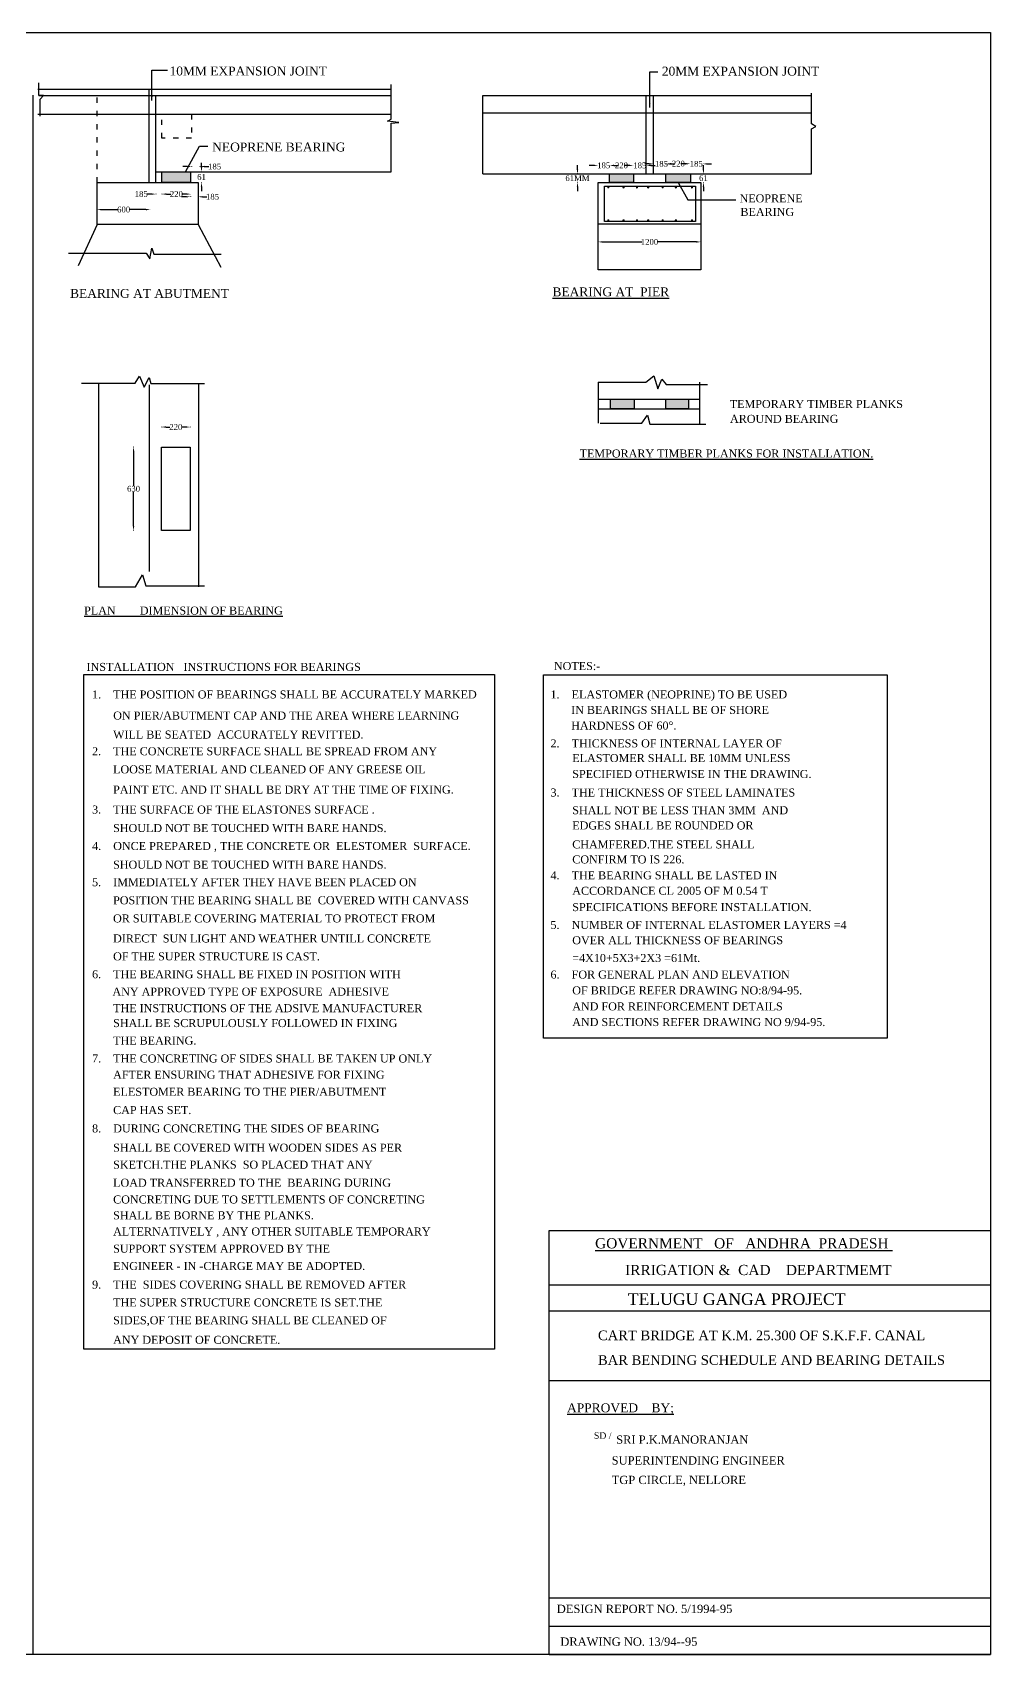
# Model space of a CAD drawing. Header units: millimetres. Extents: x 1273 to 48907, y 1494 to 38147.
# Drawn here: x 27250 to 48907, y 1494 to 38147 of the extents above; entities that cross this region are included whole.
import ezdxf

# ---------------------------------------------------------------- set-up
doc = ezdxf.new("R2010")
doc.units = ezdxf.units.MM
doc.header["$MEASUREMENT"] = 0
doc.linetypes.add('ACAD_ISO03W100', pattern=[30, 12, -18])
for name, color, linetype in [('DIM', 5, 'Continuous'), ('DWG.LINE', 10, 'Continuous'), ('HATCH', 2, 'Continuous'), ('TEXT', 7, 'Continuous')]:
    doc.layers.add(name, color=color, linetype=linetype)
doc.layers.add('DO LINE', color=3, linetype='Continuous', plot=False)
doc.layers.add('TITLE', color=7, linetype='Continuous', lineweight=30)
doc.styles.get("Standard").update_dxf_attribs({"font": 'TIMES.TTF', "height": 130})
doc.dimstyles.get("Standard").update_dxf_attribs({"dimtxt": 130, "dimasz": 100, "dimexe": 0.18, "dimexo": 0.0625, "dimgap": 0.09, "dimtad": 0, "dimtih": 1, "dimtoh": 1, "dimdec": 0, "dimzin": 0, "dimdsep": 46, "dimtxsty": 'Standard', "dimcen": 300, "dimclrd": 5, "dimclre": 5, "dimclrt": 4, "dimadec": 0, "dimazin": 0, "dimtfac": 1, "dimtdec": 0, "dimtofl": 0, "dimtmove": 0, "dimatfit": 3, "dimfxl": 5, "dimfxlon": 1, "dimtolj": 1, "dimtzin": 0, "dimarcsym": 0})

# ---------------------------------------------------------------- blocks, each defined once
blk = doc.blocks.new('*D64')
at = {"layer": 'Defpoints', "color": 0, "ltscale": 0.2}
for p in [(28710, 34185), (29914, 34185), (29914, 34144)]:
    blk.add_point(p, dxfattribs=at)
at = {"layer": 'DIM', "color": 5, "lineweight": -2, "ltscale": 0.2}
for p, q in [((28710, 34149), (28710, 34144)), ((28810, 34144), (29176, 34144)), ((29814, 34144), (29449, 34144)), ((29914, 34149), (29914, 34144))]:
    blk.add_line(p, q, dxfattribs=at)
at = {"layer": 'DIM', "color": 5, "ltscale": 0.2}
for points in [[(28810, 34161), (28810, 34127), (28710, 34144)], [(29814, 34161), (29814, 34127), (29914, 34144)]]:
    blk.add_solid(points, dxfattribs=at)
at = {"layer": 'DIM', "color": 4, "ltscale": 0.2, "insert": (29312, 34144), "char_height": 130, "attachment_point": 5}
blk.add_mtext('\\A1;600', dxfattribs=at)
blk = doc.blocks.new('*D43')
at = {"layer": 'Defpoints', "color": 0, "ltscale": 0.2}
for p in [(30036, 34506), (30036, 34495), (30177, 34506)]:
    blk.add_point(p, dxfattribs=at)
at = {"layer": 'DIM', "color": 5, "lineweight": -2, "ltscale": 0.2}
for p, q in [((29936, 34495), (29836, 34495)), ((30036, 34500), (30036, 34495)), ((30177, 34500), (30177, 34495)), ((30277, 34495), (30377, 34495))]:
    blk.add_line(p, q, dxfattribs=at)
at = {"layer": 'DIM', "color": 5, "ltscale": 0.2}
for points in [[(29936, 34512), (29936, 34478), (30036, 34495)], [(30277, 34512), (30277, 34478), (30177, 34495)]]:
    blk.add_solid(points, dxfattribs=at)
at = {"layer": 'DIM', "color": 4, "ltscale": 0.2, "insert": (29709, 34495), "char_height": 130, "attachment_point": 5}
blk.add_mtext('\\A1;185', dxfattribs=at)
blk = doc.blocks.new('*D44')
at = {"layer": 'Defpoints', "color": 0, "ltscale": 0.2}
for p in [(30177, 34495), (30831, 34495), (30831, 34495)]:
    blk.add_point(p, dxfattribs=at)
at = {"layer": 'DIM', "color": 5, "lineweight": -2, "ltscale": 0.2}
for p, q in [((30177, 34495), (30177, 34495)), ((30277, 34495), (30366, 34495)), ((30731, 34495), (30643, 34495)), ((30831, 34495), (30831, 34495))]:
    blk.add_line(p, q, dxfattribs=at)
at = {"layer": 'DIM', "color": 5, "ltscale": 0.2}
for points in [[(30277, 34512), (30277, 34478), (30177, 34495)], [(30731, 34512), (30731, 34478), (30831, 34495)]]:
    blk.add_solid(points, dxfattribs=at)
at = {"layer": 'DIM', "color": 4, "ltscale": 0.2, "insert": (30504, 34495), "char_height": 130, "attachment_point": 5}
blk.add_mtext('\\A1;220', dxfattribs=at)
blk = doc.blocks.new('*D65')
at = {"layer": 'Defpoints', "color": 0, "ltscale": 0.2}
for p in [(30820, 34497), (30994, 34481), (30994, 34434)]:
    blk.add_point(p, dxfattribs=at)
at = {"layer": 'DIM', "color": 5, "lineweight": -2, "ltscale": 0.2}
for p, q in [((30720, 34434), (30620, 34434)), ((30820, 34439), (30820, 34434)), ((30994, 34439), (30994, 34434)), ((31094, 34434), (31194, 34434))]:
    blk.add_line(p, q, dxfattribs=at)
at = {"layer": 'DIM', "color": 5, "ltscale": 0.2}
for points in [[(30720, 34450), (30720, 34417), (30820, 34434)], [(31094, 34450), (31094, 34417), (30994, 34434)]]:
    blk.add_solid(points, dxfattribs=at)
at = {"layer": 'DIM', "color": 4, "ltscale": 0.2, "insert": (31320, 34434), "char_height": 130, "attachment_point": 5}
blk.add_mtext('\\A1;185', dxfattribs=at)
blk = doc.blocks.new('*D66')
at = {"layer": 'Defpoints', "color": 0, "ltscale": 0.2}
for p in [(30820, 34999), (30820, 34757), (31072, 34757)]:
    blk.add_point(p, dxfattribs=at)
at = {"layer": 'DIM', "color": 5, "lineweight": -2, "ltscale": 0.2}
for p, q in [((31072, 35099), (31072, 35199)), ((31067, 34999), (31072, 34999)), ((31067, 34757), (31072, 34757)), ((31072, 34657), (31072, 34557))]:
    blk.add_line(p, q, dxfattribs=at)
at = {"layer": 'DIM', "color": 5, "ltscale": 0.2}
for points in [[(31055, 35099), (31089, 35099), (31072, 34999)], [(31055, 34657), (31089, 34657), (31072, 34757)]]:
    blk.add_solid(points, dxfattribs=at)
at = {"layer": 'DIM', "color": 4, "ltscale": 0.2, "insert": (31072, 34880), "char_height": 130, "attachment_point": 5}
blk.add_mtext('\\A1;61', dxfattribs=at)
blk = doc.blocks.new('*D45')
at = {"layer": 'Defpoints', "color": 0, "ltscale": 0.2}
for p in [(30853, 35072), (31040, 35117), (31040, 35072)]:
    blk.add_point(p, dxfattribs=at)
at = {"layer": 'DIM', "color": 5, "lineweight": -2, "ltscale": 0.2}
for p, q in [((30753, 35117), (30653, 35117)), ((30853, 35112), (30853, 35117)), ((31040, 35112), (31040, 35117)), ((31140, 35117), (31240, 35117))]:
    blk.add_line(p, q, dxfattribs=at)
at = {"layer": 'DIM', "color": 5, "ltscale": 0.2}
for points in [[(30753, 35134), (30753, 35101), (30853, 35117)], [(31140, 35134), (31140, 35101), (31040, 35117)]]:
    blk.add_solid(points, dxfattribs=at)
at = {"layer": 'DIM', "color": 4, "ltscale": 0.2, "insert": (31367, 35117), "char_height": 130, "attachment_point": 5}
blk.add_mtext('\\A1;185', dxfattribs=at)
blk = doc.blocks.new('*D67')
at = {"layer": 'Defpoints', "color": 0, "ltscale": 0.2}
for p in [(40038, 33457), (42359, 33475), (42359, 33414)]:
    blk.add_point(p, dxfattribs=at)
at = {"layer": 'DIM', "color": 5, "lineweight": -2, "ltscale": 0.2}
for p, q in [((40038, 33419), (40038, 33413)), ((40138, 33414), (41021, 33414)), ((42259, 33414), (41376, 33414)), ((42359, 33419), (42359, 33413))]:
    blk.add_line(p, q, dxfattribs=at)
at = {"layer": 'DIM', "color": 5, "ltscale": 0.2}
for points in [[(40138, 33430), (40138, 33397), (40038, 33414)], [(42259, 33430), (42259, 33397), (42359, 33414)]]:
    blk.add_solid(points, dxfattribs=at)
at = {"layer": 'DIM', "color": 4, "ltscale": 0.2, "insert": (41198, 33414), "char_height": 130, "attachment_point": 5}
blk.add_mtext('\\A1;1200', dxfattribs=at)
blk = doc.blocks.new('*D68')
at = {"layer": 'Defpoints', "color": 0, "ltscale": 0.2}
for p in [(39570, 34949), (40049, 34949), (40038, 34760)]:
    blk.add_point(p, dxfattribs=at)
at = {"layer": 'DIM', "color": 5, "lineweight": -2, "ltscale": 0.2}
for p, q in [((39570, 35049), (39570, 35149)), ((39575, 34949), (39570, 34949)), ((39575, 34760), (39570, 34760)), ((39570, 34660), (39570, 34560))]:
    blk.add_line(p, q, dxfattribs=at)
at = {"layer": 'DIM', "color": 5, "ltscale": 0.2}
for points in [[(39554, 35049), (39587, 35049), (39570, 34949)], [(39554, 34660), (39587, 34660), (39570, 34760)]]:
    blk.add_solid(points, dxfattribs=at)
at = {"layer": 'DIM', "color": 4, "ltscale": 0.2, "insert": (39570, 34854), "char_height": 130, "attachment_point": 5}
blk.add_mtext('\\A1;61MM', dxfattribs=at)
blk = doc.blocks.new('*D69')
at = {"layer": 'Defpoints', "color": 0, "ltscale": 0.2}
for p in [(40031, 35143), (40031, 34949), (40295, 34949)]:
    blk.add_point(p, dxfattribs=at)
at = {"layer": 'DIM', "color": 5, "lineweight": -2, "ltscale": 0.2}
for p, q in [((39931, 35143), (39831, 35143)), ((40031, 35138), (40031, 35143)), ((40295, 35138), (40295, 35143)), ((40395, 35143), (40495, 35143))]:
    blk.add_line(p, q, dxfattribs=at)
at = {"layer": 'DIM', "color": 5, "ltscale": 0.2}
for points in [[(39931, 35160), (39931, 35126), (40031, 35143)], [(40395, 35160), (40395, 35126), (40295, 35143)]]:
    blk.add_solid(points, dxfattribs=at)
at = {"layer": 'DIM', "color": 4, "ltscale": 0.2, "insert": (40163, 35143), "char_height": 130, "attachment_point": 5}
blk.add_mtext('\\A1;185', dxfattribs=at)
blk = doc.blocks.new('*D46')
at = {"layer": 'Defpoints', "color": 0, "ltscale": 0.2}
for p in [(40295, 35138), (40832, 35143), (40832, 35138)]:
    blk.add_point(p, dxfattribs=at)
at = {"layer": 'DIM', "color": 5, "lineweight": -2, "ltscale": 0.2}
for p, q in [((40295, 35138), (40295, 35143)), ((40395, 35143), (40425, 35143)), ((40732, 35143), (40702, 35143)), ((40832, 35138), (40832, 35143))]:
    blk.add_line(p, q, dxfattribs=at)
at = {"layer": 'DIM', "color": 5, "ltscale": 0.2}
for points in [[(40395, 35160), (40395, 35126), (40295, 35143)], [(40732, 35160), (40732, 35126), (40832, 35143)]]:
    blk.add_solid(points, dxfattribs=at)
at = {"layer": 'DIM', "color": 4, "ltscale": 0.2, "insert": (40564, 35143), "char_height": 130, "attachment_point": 5}
blk.add_mtext('\\A1;220', dxfattribs=at)
blk = doc.blocks.new('*D70')
at = {"layer": 'Defpoints', "color": 0, "ltscale": 0.2}
for p in [(40832, 35143), (41125, 35143), (41125, 35143)]:
    blk.add_point(p, dxfattribs=at)
at = {"layer": 'DIM', "color": 5, "lineweight": -2, "ltscale": 0.2}
for p, q in [((40732, 35143), (40632, 35143)), ((40832, 35143), (40832, 35143)), ((41125, 35143), (41125, 35143)), ((41225, 35143), (41325, 35143))]:
    blk.add_line(p, q, dxfattribs=at)
at = {"layer": 'DIM', "color": 5, "ltscale": 0.2}
for points in [[(40732, 35160), (40732, 35126), (40832, 35143)], [(41225, 35160), (41225, 35126), (41125, 35143)]]:
    blk.add_solid(points, dxfattribs=at)
at = {"layer": 'DIM', "color": 4, "ltscale": 0.2, "insert": (40979, 35143), "char_height": 130, "attachment_point": 5}
blk.add_mtext('\\A1;185', dxfattribs=at)
blk = doc.blocks.new('*D71')
at = {"layer": 'Defpoints', "color": 0, "ltscale": 0.2}
for p in [(41291, 35177), (41291, 34949), (41568, 34949)]:
    blk.add_point(p, dxfattribs=at)
at = {"layer": 'DIM', "color": 5, "lineweight": -2, "ltscale": 0.2}
for p, q in [((41191, 35177), (41091, 35177)), ((41291, 35172), (41291, 35177)), ((41568, 35172), (41568, 35177)), ((41668, 35177), (41768, 35177))]:
    blk.add_line(p, q, dxfattribs=at)
at = {"layer": 'DIM', "color": 5, "ltscale": 0.2}
for points in [[(41191, 35194), (41191, 35160), (41291, 35177)], [(41668, 35194), (41668, 35160), (41568, 35177)]]:
    blk.add_solid(points, dxfattribs=at)
at = {"layer": 'DIM', "color": 4, "ltscale": 0.2, "insert": (41468, 35177), "char_height": 130, "attachment_point": 5}
blk.add_mtext('\\A1;185', dxfattribs=at)
blk = doc.blocks.new('*D47')
at = {"layer": 'Defpoints', "color": 0, "ltscale": 0.2}
for p in [(41595, 35173), (42106, 35182), (42106, 35173)]:
    blk.add_point(p, dxfattribs=at)
at = {"layer": 'DIM', "color": 5, "lineweight": -2, "ltscale": 0.2}
for p, q in [((41595, 35177), (41595, 35182)), ((41695, 35182), (41712, 35182)), ((42006, 35182), (41989, 35182)), ((42106, 35177), (42106, 35182))]:
    blk.add_line(p, q, dxfattribs=at)
at = {"layer": 'DIM', "color": 5, "ltscale": 0.2}
for points in [[(41695, 35198), (41695, 35165), (41595, 35182)], [(42006, 35198), (42006, 35165), (42106, 35182)]]:
    blk.add_solid(points, dxfattribs=at)
at = {"layer": 'DIM', "color": 4, "ltscale": 0.2, "insert": (41850, 35182), "char_height": 130, "attachment_point": 5}
blk.add_mtext('\\A1;220', dxfattribs=at)
blk = doc.blocks.new('*D48')
at = {"layer": 'Defpoints', "color": 0, "ltscale": 0.2}
for p in [(42106, 35177), (42403, 35177), (42403, 35177)]:
    blk.add_point(p, dxfattribs=at)
at = {"layer": 'DIM', "color": 5, "lineweight": -2, "ltscale": 0.2}
for p, q in [((42006, 35177), (41906, 35177)), ((42106, 35177), (42106, 35177)), ((42403, 35177), (42403, 35177)), ((42503, 35177), (42603, 35177))]:
    blk.add_line(p, q, dxfattribs=at)
at = {"layer": 'DIM', "color": 5, "ltscale": 0.2}
for points in [[(42006, 35193), (42006, 35160), (42106, 35177)], [(42503, 35193), (42503, 35160), (42403, 35177)]]:
    blk.add_solid(points, dxfattribs=at)
at = {"layer": 'DIM', "color": 4, "ltscale": 0.2, "insert": (42254, 35177), "char_height": 130, "attachment_point": 5}
blk.add_mtext('\\A1;185', dxfattribs=at)
blk = doc.blocks.new('*D72')
at = {"layer": 'Defpoints', "color": 0, "ltscale": 0.2}
for p in [(42352, 34949), (42417, 34949), (42359, 34760)]:
    blk.add_point(p, dxfattribs=at)
at = {"layer": 'DIM', "color": 5, "lineweight": -2, "ltscale": 0.2}
for p, q in [((42412, 34949), (42417, 34949)), ((42417, 35049), (42417, 35149)), ((42412, 34760), (42417, 34760)), ((42417, 34660), (42417, 34560))]:
    blk.add_line(p, q, dxfattribs=at)
at = {"layer": 'DIM', "color": 5, "ltscale": 0.2}
for points in [[(42401, 35049), (42434, 35049), (42417, 34949)], [(42401, 34660), (42434, 34660), (42417, 34760)]]:
    blk.add_solid(points, dxfattribs=at)
at = {"layer": 'DIM', "color": 4, "ltscale": 0.2, "insert": (42417, 34854), "char_height": 130, "attachment_point": 5}
blk.add_mtext('\\A1;61', dxfattribs=at)
blk = doc.blocks.new('*D49')
at = {"layer": 'Defpoints', "color": 0, "ltscale": 0.2}
for p in [(30170, 29234), (30812, 29234), (30812, 29231)]:
    blk.add_point(p, dxfattribs=at)
at = {"layer": 'DIM', "color": 5, "lineweight": -2, "ltscale": 0.2}
for p, q in [((30170, 29234), (30170, 29231)), ((30270, 29231), (30353, 29231)), ((30712, 29231), (30630, 29231)), ((30812, 29234), (30812, 29231))]:
    blk.add_line(p, q, dxfattribs=at)
at = {"layer": 'DIM', "color": 5, "ltscale": 0.2}
for points in [[(30270, 29248), (30270, 29214), (30170, 29231)], [(30712, 29248), (30712, 29214), (30812, 29231)]]:
    blk.add_solid(points, dxfattribs=at)
at = {"layer": 'DIM', "color": 4, "ltscale": 0.2, "insert": (30491, 29231), "char_height": 130, "attachment_point": 5}
blk.add_mtext('\\A1;220', dxfattribs=at)
blk = doc.blocks.new('*D50')
at = {"layer": 'Defpoints', "color": 0, "ltscale": 0.2}
for p in [(29556, 28779), (29536, 26893), (29556, 26893)]:
    blk.add_point(p, dxfattribs=at)
at = {"layer": 'DIM', "color": 5, "lineweight": -2, "ltscale": 0.2}
for p, q in [((29541, 28779), (29535, 28779)), ((29536, 28679), (29536, 27902)), ((29536, 26993), (29536, 27770)), ((29541, 26893), (29535, 26893))]:
    blk.add_line(p, q, dxfattribs=at)
at = {"layer": 'DIM', "color": 5, "ltscale": 0.2}
for points in [[(29519, 28679), (29552, 28679), (29536, 28779)], [(29519, 26993), (29552, 26993), (29536, 26893)]]:
    blk.add_solid(points, dxfattribs=at)
at = {"layer": 'DIM', "color": 4, "ltscale": 0.2, "insert": (29536, 27836), "char_height": 130, "attachment_point": 5}
blk.add_mtext('\\A1;630', dxfattribs=at)

msp = doc.modelspace()

# ---------------------------------------------------------------- hatches: boundary and pattern name
at = {"layer": 'HATCH', "ltscale": 0.2}
msp.add_hatch(color=256, dxfattribs=at).paths.add_polyline_path([(30177.4, 34999.4), (30177.4, 34757.2), (30819.8, 34757.2), (30819.8, 34999.4)])
h = msp.add_hatch(color=256, dxfattribs=at)
h.paths.add_polyline_path([(41568.4, 34948.8), (41568.4, 34759.8), (42126.9, 34759.8), (42126.9, 34948.8)])
h.paths.add_polyline_path([(40294.6, 34948.8), (40294.6, 34759.8), (40832.5, 34759.8), (40832.5, 34948.8)])
h = msp.add_hatch(color=256, dxfattribs=at)
h.paths.add_polyline_path([(41565.1, 29862.7), (41565.1, 29641.2), (42078, 29641.2), (42078, 29862.7)])
h.paths.add_polyline_path([(40318.1, 29862.7), (40318.1, 29641.2), (40852.5, 29641.2), (40852.5, 29862.7)])

# ---------------------------------------------------------------- linework, layer by layer
at = {"layer": 'DO LINE', "linetype": 'ACAD_ISO03W100', "ltscale": 10}
msp.add_lwpolyline([(28710.2, 34757.2), (28710.2, 36719)], dxfattribs=at)
msp.add_lwpolyline([(30174, 36302.6), (30848.1, 36302.6), (30848.1, 35756.1), (30174, 35756.1)], close=True, dxfattribs=at)
at = {"layer": 'DWG.LINE', "ltscale": 0.2}
for points in [[(27260.9, 36731.6), (27260.9, 1494.2)], [(27372.2, 36867.4), (35355.8, 36867.4)], [(27425.4, 36257.4), (27425.4, 36640.6), (27503.5, 36719), (27395.6, 36719), (27395.6, 37007.9)], [(27395.6, 36719), (35355.8, 36719)], [(29888.1, 34757.2), (29888.1, 36867.4)], [(30036.4, 34757.2), (30036.4, 36719)], [(35359.8, 34999.4), (35359.8, 36094.6), (35529.9, 36110.6), (35274.3, 36143.9), (35355.8, 36184.6), (35355.8, 36969.1)], [(37433.6, 36723.9), (44862, 36723.9)], [(37433.6, 34948.8), (37433.6, 36723.9)], [(41125.5, 34948.8), (41125.5, 36723.9)], [(41291.2, 34948.8), (41291.2, 36723.9)], [(44862, 34948.8), (44862, 35972.5), (44959.5, 36021.9), (44862, 36082.7), (44862, 36772.4)], [(27372.2, 36302.6), (35341.5, 36302.6)], [(37433.6, 36334.4), (44862, 36334.4)], [(30036.4, 34999.4), (35359.8, 34999.4)], [(37433.6, 34948.8), (44862, 34948.8)], [(28710.2, 33810.5), (28282.5, 32877)], [(30993.8, 33810.5), (31510.8, 32846.6)], [(40037.8, 33826.2), (42358.9, 33826.2)], [(28061.9, 33161.4), (29823.9, 33161.4), (29900, 33032.6), (29945.5, 33275.3), (29994.9, 33135), (31517.6, 33135)], [(28362.6, 30225.8), (29573.6, 30225.8), (29669.9, 30378.3), (29773.7, 30129.1), (29889.8, 30348.7), (29929.3, 30217.9), (31141, 30217.9)], [(28742.3, 30225.8), (28742.3, 25621)], [(29890.5, 30185), (29890.5, 25969.3)], [(31007.2, 30217.9), (31007.2, 25621)], [(40037.4, 30243.6), (41117.9, 30243.6), (41292.7, 30385.9), (41389.7, 30091.9), (41477.1, 30311.6), (41574.1, 30192.1), (42512.3, 30192.1)], [(40037.4, 30243.6), (40037.4, 29319.4)], [(42324.6, 30243.6), (42324.6, 29297)], [(40037.4, 29862.7), (42324.6, 29862.7)], [(40037.4, 29641.2), (42324.6, 29641.2)], [(40086, 29319.4), (41020.9, 29319.4), (41153.6, 29500.6), (41205.3, 29297), (42470.2, 29297)], [(28742.3, 25621), (29582.9, 25621), (29740.3, 25892.1), (29815, 25640.6), (31141, 25640.6)]]:
    msp.add_lwpolyline(points, dxfattribs=at)
for points in [[(30177.4, 34999.4), (30819.8, 34999.4), (30819.8, 34757.2), (30177.4, 34757.2)], [(40294.6, 34948.8), (40832.5, 34948.8), (40832.5, 34759.8), (40294.6, 34759.8)], [(41568.4, 34948.8), (42126.9, 34948.8), (42126.9, 34759.8), (41568.4, 34759.8)], [(28710.2, 34757.2), (30993.8, 34757.2), (30993.8, 33810.5), (28710.2, 33810.5)], [(40037.8, 34759.8), (42358.9, 34759.8), (42358.9, 32781.4), (40037.8, 32781.4), (40037.8, 34759.8)], [(40181, 34671.1), (42236.8, 34671.1), (42236.8, 33875.3), (40181, 33875.3)], [(40318.1, 29862.7), (40852.5, 29862.7), (40852.5, 29641.2), (40318.1, 29641.2)], [(41565.1, 29862.7), (42078, 29862.7), (42078, 29641.2), (41565.1, 29641.2)], [(30170.3, 28779.2), (30812.4, 28779.2), (30812.4, 26893.3), (30170.3, 26893.3)]]:
    msp.add_lwpolyline(points, close=True, dxfattribs=at)
at = {"layer": 'HATCH', "ltscale": 0.2, "const_width": 25.1}
for points in [[(40254.7, 34645.8, 1), (40279.9, 34645.8, 1)], [(40599, 34645.8, 1), (40624.2, 34645.8, 1)], [(40901.6, 34645.8, 1), (40926.7, 34645.8, 1)], [(41155.7, 34645.8, 1), (41180.8, 34645.8, 1)], [(41482.4, 34645.8, 1), (41507.5, 34645.8, 1)], [(41781.9, 34645.8, 1), (41807, 34645.8, 1)], [(42144.9, 34645.8, 1), (42170, 34645.8, 1)], [(40254.7, 33902.4, 1), (40279.9, 33902.4, 1)], [(40599, 33902.4, 1), (40624.2, 33902.4, 1)], [(40901.6, 33902.4, 1), (40926.7, 33902.4, 1)], [(41155.7, 33902.4, 1), (41180.8, 33902.4, 1)], [(41482.4, 33902.4, 1), (41507.5, 33902.4, 1)], [(41781.9, 33902.4, 1), (41807, 33902.4, 1)], [(42144.9, 33902.4, 1), (42170, 33902.4, 1)]]:
    msp.add_lwpolyline(points, format="xyb", close=True, dxfattribs=at)
at = {"layer": 'TEXT', "ltscale": 0.2}
for points in [[(28409.2, 23637.1), (37696.6, 23637.1), (37696.6, 8392.5), (28409.2, 8392.5)], [(38802.6, 23631.9), (46573.5, 23631.9), (46573.5, 15418.5), (38802.6, 15418.5)]]:
    msp.add_lwpolyline(points, close=True, dxfattribs=at)
at = {"layer": 'TITLE', "lineweight": 30}
for p, q in [((38930.5, 11072.8), (48907.4, 11072.8)), ((48907.4, 11072.8), (48907.4, 1494.2)), ((38930.5, 9844.9), (48907.4, 9844.9)), ((38930.5, 9259.9), (48907.4, 9259.9)), ((38930.5, 7687.9), (48907.4, 7687.9)), ((48907.4, 2768.9), (38930.5, 2768.9)), ((48907.4, 2131.6), (38930.5, 2131.6)), ((38930.5, 1494.2), (48907.4, 1494.2))]:
    msp.add_line(p, q, dxfattribs=at)
at = {"layer": 'TITLE', "ltscale": 0.2}
msp.add_lwpolyline([(1273.4, 38147.2), (48907.4, 38147.2), (48907.4, 1494.2), (1273.4, 1494.2)], close=True, dxfattribs=at)
at = {"layer": 'TITLE'}
msp.add_lwpolyline([(38930.5, 1494.2), (38930.5, 11072.8)], dxfattribs=at)

# ---------------------------------------------------------------- texts
at = {"layer": 'TEXT', "ltscale": 0.2}
for s, height, p in [('10MM EXPANSION JOINT', 200.908, (30349.7, 37175.7)), ('20MM EXPANSION JOINT', 200.908, (41477.6, 37171.9)), ('NEOPRENE BEARING', 200.908, (31314, 35458.1)), ('NEOPRENE', 180.82, (43232.2, 34307.9)), ('BEARING', 180.82, (43253, 34001.1)), ('BEARING AT ABUTMENT', 200.908, (28100.5, 32150.1)), ('TEMPORARY TIMBER PLANKS', 180.817, (43011.7, 29660.8)), ('AROUND BEARING', 180.817, (43018.1, 29325.8)), ('INSTALLATION   INSTRUCTIONS FOR BEARINGS', 180.817, (28472.8, 23721.2)), ('NOTES:-', 180.82, (39037.3, 23739.9)), ('1.    THE POSITION OF BEARINGS SHALL BE ACCURATELY MARKED ', 180.817, (28597.9, 23098.2)), ('1.    ELASTOMER (NEOPRINE) TO BE USED', 180.817, (38959.7, 23098.2)), ('       ON PIER/ABUTMENT CAP AND THE AREA WHERE LEARNING', 180.817, (28597.9, 22621.2)), ('IN BEARINGS SHALL BE OF SHORE ', 180.817, (39427.6, 22748.3)), ('WILL BE SEATED  ACCURATELY REVITTED.', 180.817, (29072.9, 22192.3)), ('HARDNESS OF 60%%D.', 180.817, (39427.6, 22395.5)), ('2.    THE CONCRETE SURFACE SHALL BE SPREAD FROM ANY ', 180.817, (28597.9, 21814.9)), ('2.    THICKNESS OF INTERNAL LAYER OF ', 180.817, (38959.7, 21992.5)), ('ELASTOMER SHALL BE 10MM UNLESS', 180.817, (39452.1, 21661.1)), ('LOOSE MATERIAL AND CLEANED OF ANY GREESE OIL ', 180.817, (29072.9, 21405.3)), ('SPECIFIED OTHERWISE IN THE DRAWING.', 180.817, (39452.1, 21300.5)), ('PAINT ETC. AND IT SHALL BE DRY AT THE TIME OF FIXING.', 180.817, (29072.9, 20947.9)), ('3.    THE THICKNESS OF STEEL LAMINATES  ', 180.817, (38959.7, 20882.4)), ('3.    THE SURFACE OF THE ELASTONES SURFACE .', 180.817, (28597.9, 20497.1)), ('SHALL NOT BE LESS THAN 3MM  AND ', 180.817, (39452.1, 20482.3)), ('SHOULD NOT BE TOUCHED WITH BARE HANDS.', 180.817, (29072.9, 20079.3)), ('EDGES SHALL BE ROUNDED OR', 180.817, (39452.1, 20138.1)), ('4.    ONCE PREPARED , THE CONCRETE OR  ELESTOMER  SURFACE.', 180.817, (28597.9, 19674)), ('CHAMFERED.THE STEEL SHALL ', 180.817, (39452.1, 19709.7)), ('SHOULD NOT BE TOUCHED WITH BARE HANDS.', 180.817, (29072.9, 19252)), ('CONFIRM TO IS 226.', 180.817, (39452.1, 19370.6)), ('4.    THE BEARING SHALL BE LASTED IN', 180.817, (38959.7, 19011.5)), ('5.    IMMEDIATELY AFTER THEY HAVE BEEN PLACED ON ', 180.817, (28597.9, 18855.4)), ('ACCORDANCE CL 2005 OF M 0.54 T', 180.817, (39452.1, 18661.9)), ('POSITION THE BEARING SHALL BE  COVERED WITH CANVASS', 180.817, (29072.9, 18446.9)), ('SPECIFICATIONS BEFORE INSTALLATION.', 180.817, (39452.1, 18293)), ('OR SUITABLE COVERING MATERIAL TO PROTECT FROM', 180.817, (29072.9, 18037.4)), ('5.    NUMBER OF INTERNAL ELASTOMER LAYERS =4', 180.817, (38959.7, 17890.1)), ('DIRECT  SUN LIGHT AND WEATHER UNTILL CONCRETE', 180.817, (29072.9, 17584.8)), ('OVER ALL THICKNESS OF BEARINGS', 180.817, (39452.1, 17545)), ('OF THE SUPER STRUCTURE IS CAST.', 180.817, (29072.9, 17180.2)), ('=4X10+5X3+2X3 =61Mt.', 180.817, (39452.1, 17143.4)), ('6.    THE BEARING SHALL BE FIXED IN POSITION WITH', 180.817, (28597.9, 16776.2)), ('6.    FOR GENERAL PLAN AND ELEVATION ', 180.817, (38959.7, 16768.8)), (' ANY APPROVED TYPE OF EXPOSURE  ADHESIVE ', 180.817, (28989.6, 16383.8)), ('OF BRIDGE REFER DRAWING NO:8/94-95.', 180.817, (39452.1, 16411.4)), ('THE INSTRUCTIONS OF THE ADSIVE MANUFACTURER ', 180.817, (29073.9, 16009.5)), ('AND FOR REINFORCEMENT DETAILS', 180.817, (39452.1, 16049.7)), ('SHALL BE SCRUPULOUSLY FOLLOWED IN FIXING ', 180.817, (29073.9, 15672.7)), ('AND SECTIONS REFER DRAWING NO 9/94-95.', 180.817, (39452.1, 15695.6)), ('THE BEARING.', 180.817, (29073.9, 15277)), ('7.    THE CONCRETING OF SIDES SHALL BE TAKEN UP ONLY ', 180.817, (28597.9, 14872.4)), ('AFTER ENSURING THAT ADHESIVE FOR FIXING', 180.817, (29073.9, 14506.4)), ('ELESTOMER BEARING TO THE PIER/ABUTMENT', 180.817, (29073.9, 14120.8)), ('CAP HAS SET.', 180.817, (29073.9, 13707)), ('8.    DURING CONCRETING THE SIDES OF BEARING ', 180.817, (28597.9, 13292)), ('SHALL BE COVERED WITH WOODEN SIDES AS PER ', 180.817, (29073.9, 12856.7)), ('SKETCH.THE PLANKS  SO PLACED THAT ANY ', 180.817, (29073.9, 12473.3)), ('LOAD TRANSFERRED TO THE  BEARING DURING ', 180.817, (29073.9, 12065.6)), ('CONCRETING DUE TO SETTLEMENTS OF CONCRETING ', 180.817, (29073.9, 11686.8)), ('SHALL BE BORNE BY THE PLANKS.', 180.817, (29073.9, 11328)), ('ALTERNATIVELY , ANY OTHER SUITABLE TEMPORARY ', 180.817, (29073.9, 10963.1)), ('SUPPORT SYSTEM APPROVED BY THE ', 180.817, (29073.9, 10575.4)), ('ENGINEER - IN -CHARGE MAY BE ADOPTED.', 180.817, (29073.9, 10183.6)), ('9.    THE  SIDES COVERING SHALL BE REMOVED AFTER', 180.817, (28597.9, 9762.8)), ('THE SUPER STRUCTURE CONCRETE IS SET.THE ', 180.817, (29073.9, 9359.4)), ('SIDES,OF THE BEARING SHALL BE CLEANED OF ', 180.817, (29073.9, 8957.2)), ('ANY DEPOSIT OF CONCRETE.', 180.817, (29073.9, 8515.7))]:
    msp.add_text(s, height=height, dxfattribs=at).set_placement(p)
at = {"layer": 'TITLE', "ltscale": 0.2}
for s, height, p in [('%%UBEARING AT  PIER', 200.908, (39004.6, 32184.9)), ('%%UTEMPORARY TIMBER PLANKS FOR INSTALLATION.', 180.817, (39618.8, 28542.7)), ('%%UPLAN        DIMENSION OF BEARING', 180.817, (28417.8, 24993.5))]:
    msp.add_text(s, height=height, dxfattribs=at).set_placement(p)
at = {"layer": 'TITLE', "lineweight": 30}
for s, height, p in [('%%UGOVERNMENT   OF   ANDHRA  PRADESH ', 229.773, (39968.7, 10671.9)), ('IRRIGATION &  CAD    DEPARTMEMT ', 229.773, (40646.7, 10069.3)), ('TELUGU GANGA PROJECT', 264.32, (40706.5, 9392.9)), ('CART BRIDGE AT K.M. 25.300 OF S.K.F.F. CANAL', 218.152, (40032.7, 8597.1)), ('BAR BENDING SCHEDULE AND BEARING DETAILS', 218.152, (40032.7, 8040.3)), ('%%UAPPROVED    BY;', 201.386, (39333.5, 6968.4)), ('SD /', 146.21, (39940.7, 6369.6)), ('SRI P.K.MANORANJAN', 186.988, (40444, 6257.4)), ('SUPERINTENDING ENGINEER', 186.988, (40342.5, 5787.3)), ('TGP CIRCLE, NELLORE', 186.988, (40342.5, 5346.9)), ('DESIGN REPORT NO. 5/1994-95', 186.988, (39101.5, 2433.4)), ('DRAWING NO. 13/94--95', 186.988, (39182.1, 1692.9))]:
    msp.add_text(s, height=height, dxfattribs=at).set_placement(p)

# ---------------------------------------------------------------- dimensions: what is measured, and where the dimension line sits
at = {"layer": 'DIM', "ltscale": 0.2}
for base, p1, p2, text, picture, middle in [((31040.4, 35117.2), (30853.1, 35072.2), (31040.4, 35072.2), '185', '*D45', (31366.9, 35117.2)), ((40030.6, 35142.9), (40294.6, 34948.8), (40030.6, 34948.8), '185', '*D69', (40162.6, 35142.9)), ((40832.5, 35143), (40294.6, 35137.8), (40832.5, 35137.8), '220', '*D46', (40563.5, 35143)), ((41125.5, 35142.9), (40832.5, 35143.2), (41125.5, 35142.9), '185', '*D70', (40979, 35142.9)), ((42105.6, 35181.5), (41594.9, 35172.7), (42105.6, 35172.7), '220', '*D47', (41850.3, 35181.5)), ((42402.8, 35176.5), (42105.6, 35176.5), (42402.8, 35176.5), '185', '*D48', (42254.2, 35176.5)), ((30035.9, 34495), (30177.4, 34505.9), (30035.9, 34505.9), '185', '*D43', (29709.4, 34495)), ((30830.7, 34494.9), (30177.4, 34494.9), (30830.7, 34494.9), '220', '*D44', (30504.1, 34494.9)), ((30993.8, 34433.7), (30819.8, 34496.7), (30993.8, 34480.9), '185', '*D65', (31320.3, 34433.7)), ((29914.3, 34144), (28710.2, 34185.3), (29914.3, 34185.3), '600', '*D64', (29312.2, 34144)), ((42358.9, 33413.5), (40037.8, 33456.7), (42358.9, 33475.3), '1200', '*D67', (41198.3, 33413.5)), ((30812.4, 29231), (30170.3, 29234.4), (30812.4, 29234.4), '220', '*D49', (30491.3, 29231))]:
    dim = msp.add_linear_dim(base=base, p1=p1, p2=p2, text=text, dimstyle='Standard', dxfattribs=at)
    dim.commit()
    dim.dimension.update_dxf_attribs({"geometry": picture, "text_midpoint": middle})
dim = msp.add_linear_dim(base=(31071.9, 34757.2), p1=(30819.8, 34999.4), p2=(30819.8, 34757.2), angle=270, text='61', dimstyle='Standard', dxfattribs=at)
dim.commit()
dim.dimension.update_dxf_attribs({"geometry": '*D66', "text_midpoint": (31071.9, 34879.7), "dimtype": 161})
dim = msp.add_linear_dim(base=(41291.2, 35177.1), p1=(41568.4, 34948.8), p2=(41291.2, 34948.8), text='185', dimstyle='Standard', dxfattribs=at)
dim.commit()
dim.dimension.update_dxf_attribs({"geometry": '*D71', "text_midpoint": (41467.9, 35177.1), "dimtype": 160})
for base, p1, p2, text, picture, middle in [((39570.3, 34948.8), (40037.8, 34759.8), (40048.6, 34948.8), '61MM', '*D68', (39570.3, 34854.3)), ((42417.2, 34948.8), (42358.9, 34759.8), (42352.2, 34948.8), '61', '*D72', (42417.2, 34854.3)), ((29535.6, 26893.3), (29556.3, 28779.2), (29556.3, 26893.3), '630', '*D50', (29535.6, 27836.3))]:
    dim = msp.add_linear_dim(base=base, p1=p1, p2=p2, angle=90, text=text, dimstyle='Standard', dxfattribs=at)
    dim.commit()
    dim.dimension.update_dxf_attribs({"geometry": picture, "text_midpoint": middle})

# ---------------------------------------------------------------- leaders
for points in [[(29951.2, 36608.3), (29951.2, 37291.2), (30304.8, 37291.2)], [(41205.1, 36450.8), (41205.1, 37256.7), (41387.5, 37256.7)], [(30709.3, 34999.4), (31026.2, 35579.1), (31217, 35579.1)], [(41847.6, 34759.8), (42061.8, 34367.1), (43147.9, 34367.1)]]:
    msp.add_leader(points, dimstyle='Standard', override={"dimgap": 0.09, "dimtad": 0}, dxfattribs=at)

doc.saveas('drawing.dxf')
